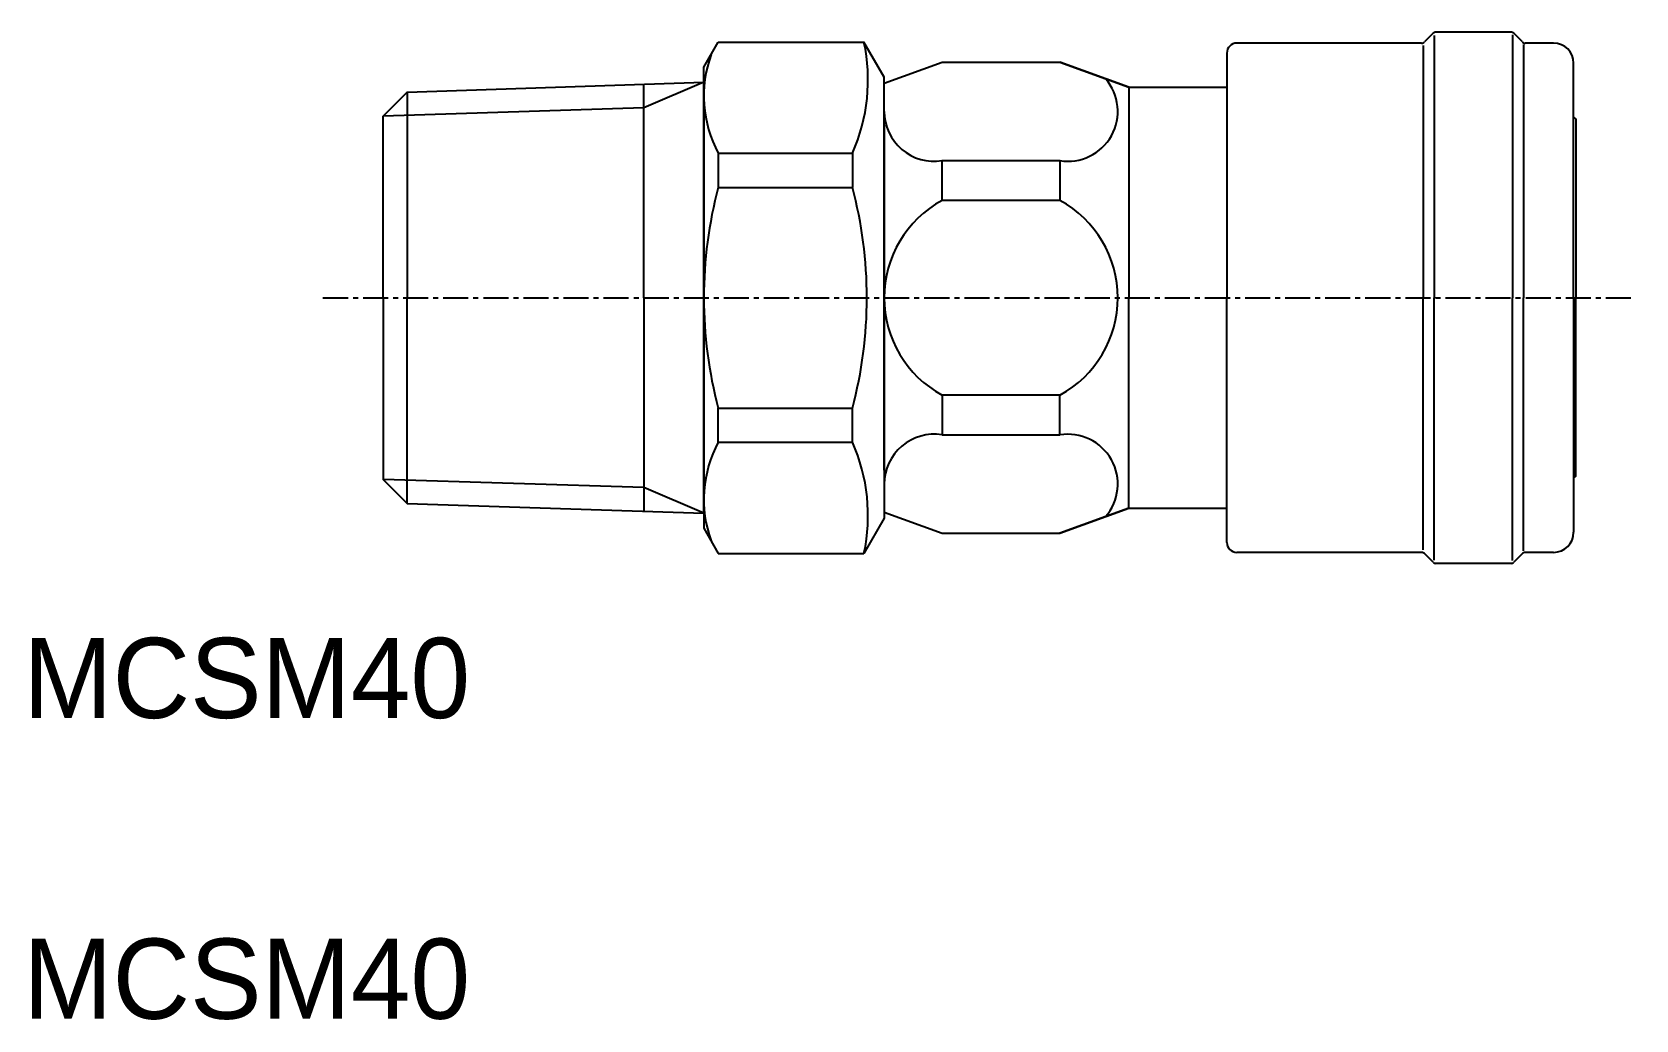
# Model space of a CAD drawing. Extents: x 48.4 to 128.4, y 37.5 to 86.8.
import ezdxf

# ---------------------------------------------------------------- set-up
doc = ezdxf.new("R2010")
doc.units = 0
doc.linetypes.add('CENTER', pattern=[2, 1.25, -0.25, 0.25, -0.25])
doc.layers.get('0').update_dxf_attribs({"linetype": 'CONTINUOUS'})
doc.layers.add('CENTER', color=1, linetype='CENTER')

msp = doc.modelspace()

# ---------------------------------------------------------------- linework, layer by layer
at = {"color": 7, "linetype": 'CONTINUOUS'}
for p, q in [((118.261, 86.697), (117.828, 86.264)), ((118.319, 86.59), (118.319, 73.505)), ((122.136, 86.755), (118.402, 86.755)), ((122.219, 86.62), (122.219, 73.505)), ((122.711, 86.264), (122.278, 86.697)), ((82.598, 86.255), (89.866, 86.255)), ((107.969, 85.705), (107.969, 73.505)), ((117.686, 86.205), (108.469, 86.205)), ((117.769, 86.087), (117.769, 73.505)), ((122.769, 86.128), (122.769, 73.505)), ((124.269, 86.205), (122.852, 86.205)), ((103.076, 84.005), (99.642, 85.255)), ((125.269, 73.505), (125.269, 85.205)), ((78.876, 73.505), (78.876, 84.134)), ((81.876, 84.259), (81.876, 73.505)), ((67.076, 83.765), (67.076, 73.505)), ((103.076, 84.005), (103.076, 73.505)), ((90.876, 82.114), (90.876, 73.505)), ((82.598, 80.712), (82.598, 79.011)), ((82.598, 80.712), (89.289, 80.712)), ((89.289, 80.712), (89.289, 79.011)), ((82.598, 79.011), (89.289, 79.011)), ((67.076, 63.245), (67.076, 73.505)), ((78.876, 73.505), (78.876, 62.877)), ((81.876, 62.752), (81.876, 73.505)), ((90.876, 64.897), (90.876, 73.505)), ((103.076, 63.005), (103.076, 73.505)), ((107.969, 61.305), (107.969, 73.505)), ((117.769, 60.924), (117.769, 73.505)), ((118.319, 60.421), (118.319, 73.505)), ((122.219, 60.391), (122.219, 73.505)), ((122.769, 60.883), (122.769, 73.505)), ((125.269, 73.505), (125.269, 61.805)), ((82.598, 66.299), (82.598, 68)), ((82.598, 68), (89.289, 68)), ((89.289, 66.299), (89.289, 68)), ((82.598, 66.299), (89.289, 66.299)), ((103.076, 63.005), (99.642, 61.755)), ((82.598, 60.755), (89.866, 60.755)), ((117.686, 60.805), (108.469, 60.805)), ((118.261, 60.314), (117.828, 60.747)), ((122.136, 60.255), (118.402, 60.255)), ((122.711, 60.747), (122.278, 60.314)), ((124.269, 60.805), (122.852, 60.805))]:
    msp.add_line(p, q, dxfattribs=at)
for points in [[(81.876, 73.505), (81.876, 85.005), (82.598, 86.255)], [(90.876, 73.505), (90.876, 84.505), (89.866, 86.255)], [(90.876, 73.505), (90.876, 84.205), (93.761, 85.255), (99.642, 85.255), (103.076, 84.005), (107.969, 84.005)], [(65.876, 73.505), (65.876, 82.566), (67.076, 83.765), (81.876, 84.259)], [(125.269, 82.513), (125.376, 82.405), (125.376, 73.505)], [(65.876, 73.505), (65.876, 64.445), (67.076, 63.245), (81.876, 62.752)], [(81.876, 73.505), (81.876, 62.005), (82.598, 60.755)], [(90.876, 73.505), (90.876, 62.505), (89.866, 60.755)], [(90.876, 73.505), (90.876, 62.805), (93.761, 61.755), (99.642, 61.755), (103.076, 63.005), (107.969, 63.005)], [(125.269, 64.498), (125.376, 64.605), (125.376, 73.505)]]:
    msp.add_lwpolyline(points, dxfattribs=at)
at = {"color": 3, "linetype": 'CONTINUOUS'}
for points in [[(81.876, 84.259), (78.876, 82.972), (65.876, 82.566)], [(81.876, 62.752), (78.876, 64.039), (65.876, 64.445)]]:
    msp.add_lwpolyline(points, dxfattribs=at)
at = {"color": 7, "linetype": 'CONTINUOUS'}
for points in [[(93.761, 78.361), (93.761, 80.344), (99.642, 80.344), (99.642, 78.361), (93.761, 78.361)], [(93.761, 68.65), (93.761, 66.667), (99.642, 66.667), (99.642, 68.65), (93.761, 68.65)]]:
    msp.add_lwpolyline(points, close=True, dxfattribs=at)
for centre, radius, start, end in [((118.402, 86.555), 0.2, 90, 135), ((122.136, 86.555), 0.2, 45, 90), ((87.903, 83.574), 6.027, 160.04622, 208.34563), ((81.09, 84.368), 8.976, 335.96749, 12.14088), ((108.469, 85.705), 0.5, 90, 180), ((117.686, 86.405), 0.2, 270, 315), ((122.852, 86.405), 0.2, 225, 270), ((124.269, 85.205), 1, 0, 90), ((100.039, 82.8), 2.487, 260.80816, 40.8052), ((93.364, 82.8), 2.487, 179.99861, 279.19171), ((103.238, 73.505), 21.362, 165.06442, 180), ((68.648, 73.505), 21.362, 0, 14.93558), ((96.404, 73.505), 5.528, 118.56385, 179.99861), ((96.999, 73.505), 5.528, 0, 61.43314), ((103.238, 73.505), 21.362, 180, 194.93558), ((68.648, 73.505), 21.362, 345.06442, 0), ((96.404, 73.505), 5.528, 180.00139, 241.43615), ((96.999, 73.505), 5.528, 298.56686, 0), ((93.364, 64.211), 2.487, 80.80829, 180.00139), ((100.039, 64.211), 2.487, 319.1948, 99.19184), ((87.903, 63.437), 6.027, 151.65437, 199.95378), ((81.09, 62.643), 8.976, 347.85912, 24.03251), ((124.269, 61.805), 1, 270, 0), ((108.469, 61.305), 0.5, 180, 270), ((117.686, 60.605), 0.2, 45, 90), ((118.402, 60.455), 0.2, 225, 270), ((122.136, 60.455), 0.2, 270, 315), ((122.852, 60.605), 0.2, 90, 135)]:
    msp.add_arc(centre, radius, start, end, dxfattribs=at)
at = {"layer": 'CENTER', "color": 1, "linetype": 'CENTER'}
msp.add_line((62.876, 73.505), (128.376, 73.505), dxfattribs=at)

# ---------------------------------------------------------------- texts
at = {"color": 7, "linetype": 'CONTINUOUS'}
for p in [(47.925, 52.541), (47.925, 37.541)]:
    msp.add_text('MCSM40', height=4, dxfattribs=at).set_placement(p)

doc.saveas('drawing.dxf')
